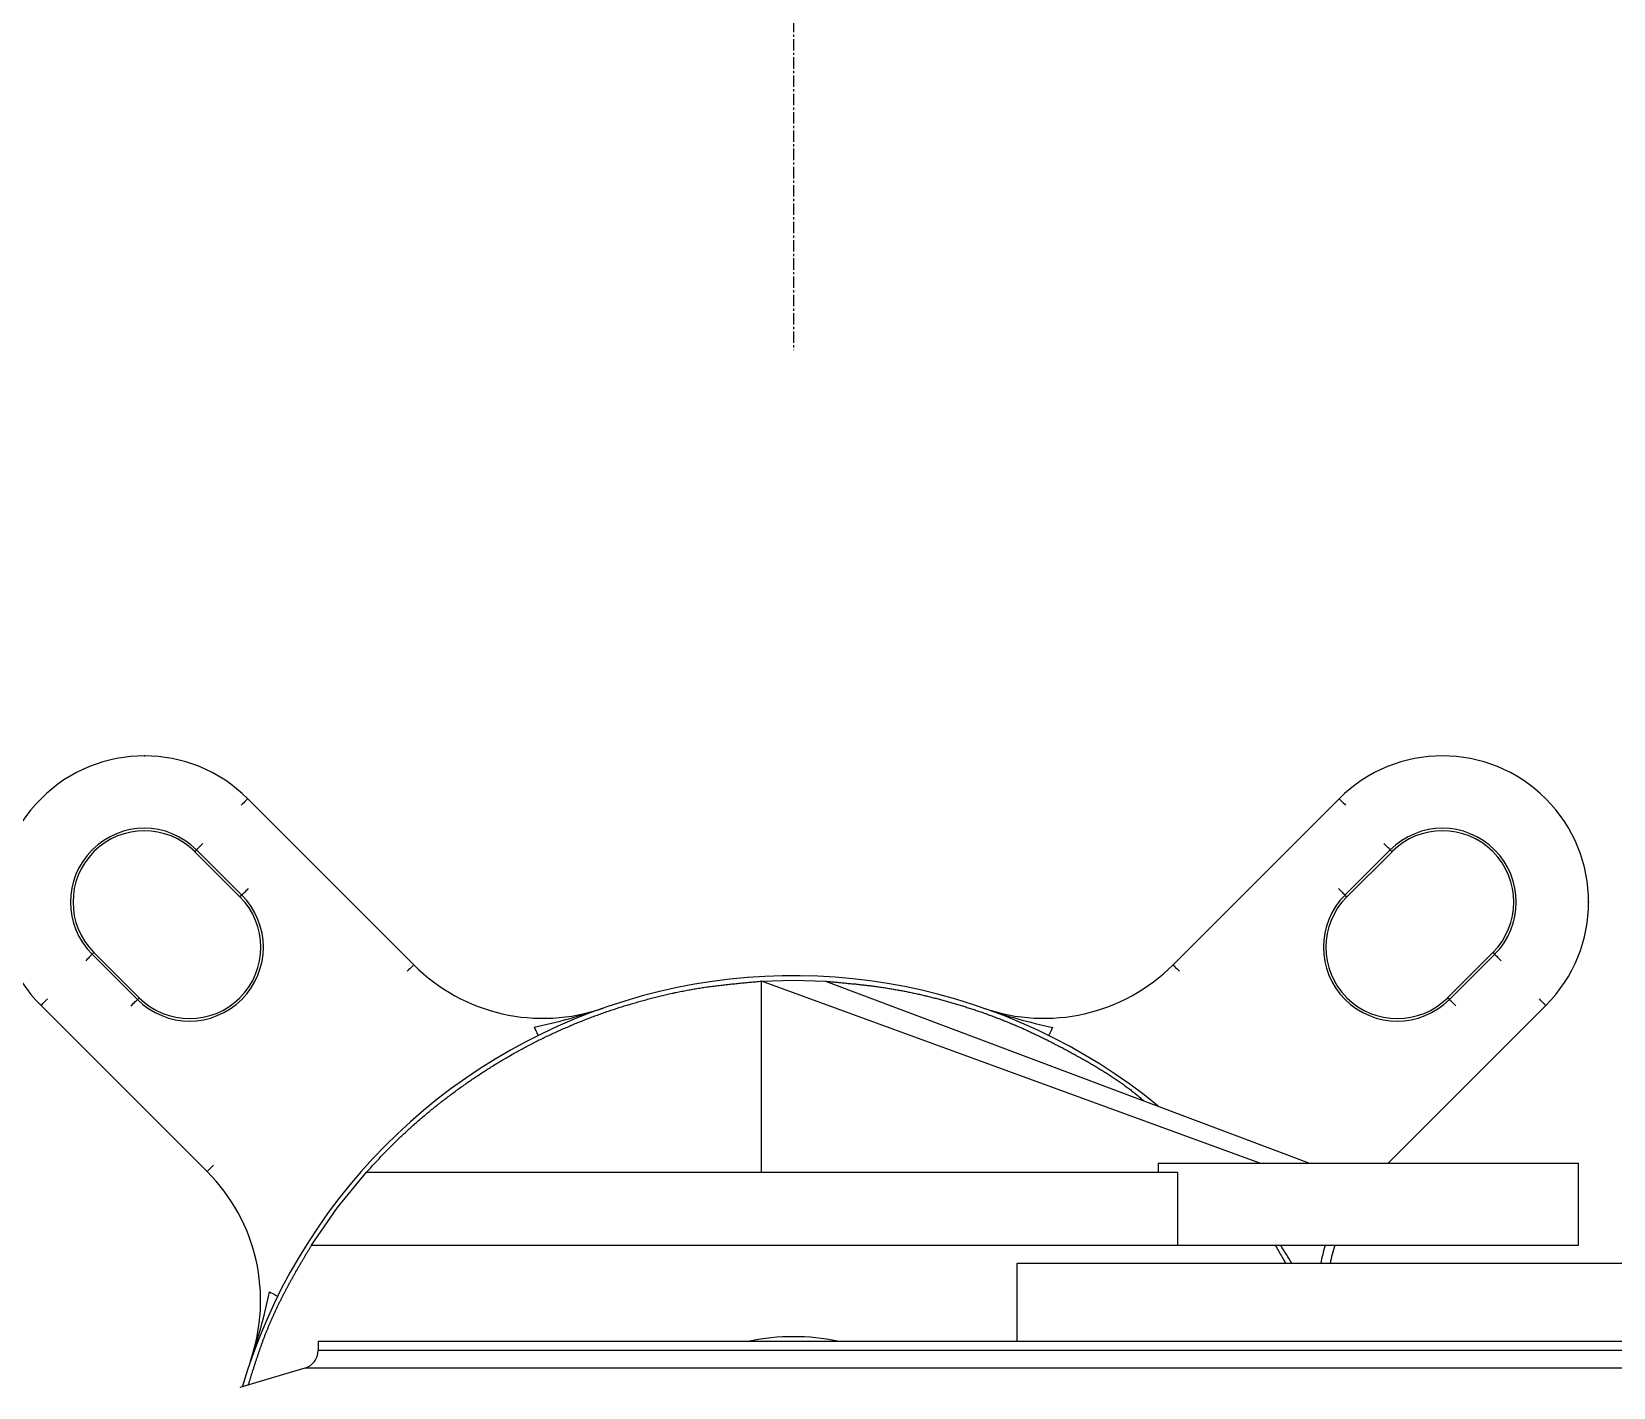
# Model space of a CAD drawing. Extents: x 10 to 761, y 10 to 873.
# Drawn here: x 147.6 to 320.8, y 168.1 to 316.5 of the extents above; entities that cross this region are included whole.
import ezdxf

# ---------------------------------------------------------------- set-up
doc = ezdxf.new("R2010")
doc.units = 0
doc.header["$PDSIZE"] = -1
doc.linetypes.add('CENTER', pattern=[2, 1.25, -0.25, 0.25, -0.25])
doc.layers.get('0').update_dxf_attribs({"linetype": 'CONTINUOUS'})
doc.layers.add('CENTER', color=1, linetype='CENTER')

msp = doc.modelspace()

# ---------------------------------------------------------------- linework, layer by layer
at = {"color": 7, "linetype": 'CONTINUOUS'}
for p, q in [((171.27, 232.53), (189.45, 214.35)), ((272.58, 214.35), (290.77, 232.53)), ((165.67, 226.93), (165.47, 226.73)), ((170.62, 221.98), (165.67, 226.93)), ((296.36, 226.93), (291.41, 221.98)), ((296.36, 226.93), (296.56, 226.73)), ((165.47, 226.73), (170.42, 221.78)), ((291.61, 221.78), (296.56, 226.73)), ((170.62, 221.98), (170.42, 221.78)), ((291.41, 221.98), (291.61, 221.78)), ((154.24, 215.5), (154.43, 215.7)), ((154.24, 215.5), (159.19, 210.55)), ((159.38, 210.75), (154.43, 215.7)), ((307.6, 215.7), (302.65, 210.75)), ((302.85, 210.55), (307.8, 215.5)), ((307.8, 215.5), (307.6, 215.7)), ((282.1, 192.65), (227.52, 212.55)), ((227.52, 191.65), (227.52, 212.55)), ((234.52, 212.55), (287.53, 192.65)), ((166.82, 191.72), (148.64, 209.9)), ((159.19, 210.55), (159.38, 210.75)), ((313.39, 209.9), (296.14, 192.65)), ((302.85, 210.55), (302.65, 210.75)), ((270.97, 192.65), (270.97, 191.65)), ((270.97, 192.65), (316.97, 192.65)), ((316.97, 183.65), (316.97, 192.65)), ((184.28, 191.65), (273.12, 191.65)), ((273.12, 183.65), (273.12, 191.65)), ((178.25, 183.65), (273.12, 183.65)), ((273.12, 183.65), (316.97, 183.65)), ((255.47, 181.65), (255.47, 173.15)), ((332.47, 181.65), (255.47, 181.65)), ((178.97, 173.15), (178.97, 172.13)), ((178.97, 173.15), (408.97, 173.15)), ((293.97, 172.13), (178.97, 172.13)), ((408.97, 172.13), (293.97, 172.13)), ((177.54, 170.21), (170.39, 168.07)), ((293.97, 170.21), (177.54, 170.21)), ((410.39, 170.21), (293.97, 170.21))]:
    msp.add_line(p, q, dxfattribs=at)
at = {"color": 7, "linetype": 'CONTINUOUS', "flags": 128}
for points in [[(171.27, 232.53), (171.25, 232.52), (171.21, 232.47), (171.15, 232.41), (171.06, 232.32), (170.95, 232.21), (170.83, 232.09), (170.7, 231.96), (170.56, 231.82)], [(290.77, 232.53), (290.78, 232.52), (290.82, 232.47), (290.89, 232.41), (290.97, 232.32), (291.08, 232.21), (291.2, 232.09), (291.34, 231.96), (291.47, 231.82)], [(165.67, 226.93), (165.69, 226.95), (165.73, 227), (165.8, 227.06), (165.89, 227.15), (166, 227.26), (166.11, 227.38), (166.24, 227.5), (166.37, 227.64)], [(296.36, 226.93), (296.34, 226.95), (296.3, 227), (296.23, 227.06), (296.14, 227.15), (296.04, 227.26), (295.92, 227.38), (295.79, 227.5), (295.66, 227.64)], [(171.32, 222.69), (171.19, 222.56), (171.06, 222.43), (170.95, 222.31), (170.84, 222.2), (170.75, 222.12), (170.68, 222.05), (170.64, 222), (170.62, 221.98)], [(290.71, 222.69), (290.84, 222.56), (290.97, 222.43), (291.09, 222.31), (291.19, 222.2), (291.28, 222.12), (291.35, 222.05), (291.39, 222), (291.41, 221.98)], [(154.24, 215.5), (154.21, 215.48), (154.17, 215.43), (154.1, 215.36), (154.01, 215.28), (153.91, 215.17), (153.79, 215.05), (153.66, 214.92), (153.53, 214.79)], [(307.8, 215.5), (307.82, 215.48), (307.86, 215.43), (307.93, 215.36), (308.02, 215.28), (308.12, 215.17), (308.24, 215.05), (308.37, 214.92), (308.5, 214.79)], [(189.45, 214.35), (189.43, 214.33), (189.39, 214.29), (189.33, 214.23), (189.24, 214.14), (189.13, 214.03), (189.01, 213.91), (188.88, 213.78), (188.74, 213.64)], [(272.58, 214.35), (272.6, 214.33), (272.64, 214.29), (272.7, 214.23), (272.79, 214.14), (272.9, 214.03), (273.02, 213.91), (273.15, 213.78), (273.29, 213.64)], [(227.52, 212.55), (231.02, 212.65), (234.52, 212.55)], [(148.64, 209.9), (148.65, 209.91), (148.69, 209.96), (148.76, 210.02), (148.85, 210.11), (148.95, 210.22), (149.07, 210.34), (149.21, 210.47), (149.35, 210.61)], [(158.48, 209.84), (158.61, 209.98), (158.74, 210.1), (158.86, 210.22), (158.96, 210.33), (159.05, 210.42), (159.12, 210.48), (159.16, 210.53), (159.19, 210.55)], [(303.55, 209.84), (303.42, 209.98), (303.29, 210.1), (303.17, 210.22), (303.07, 210.33), (302.98, 210.42), (302.91, 210.48), (302.87, 210.53), (302.85, 210.55)], [(313.39, 209.9), (313.38, 209.91), (313.34, 209.96), (313.28, 210.02), (313.19, 210.11), (313.08, 210.22), (312.96, 210.34), (312.83, 210.47), (312.69, 210.61)], [(202.63, 207.51), (202.72, 207.34), (202.8, 207.17), (202.88, 207.01), (202.94, 206.88), (203, 206.77), (203.04, 206.68), (203.06, 206.63), (203.07, 206.61)], [(259.4, 207.51), (259.32, 207.34), (259.23, 207.17), (259.16, 207.01), (259.09, 206.88), (259.04, 206.77), (258.99, 206.68), (258.97, 206.63), (258.96, 206.61)], [(166.82, 191.72), (166.83, 191.73), (166.87, 191.77), (166.94, 191.84), (167.03, 191.93), (167.13, 192.03), (167.26, 192.16), (167.39, 192.29), (167.53, 192.43)], [(178.25, 183.65), (181.11, 187.77), (184.28, 191.65)], [(173.66, 178.54), (173.83, 178.45), (174, 178.37), (174.15, 178.29), (174.29, 178.22), (174.4, 178.17), (174.48, 178.13), (174.54, 178.1), (174.55, 178.09)]]:
    msp.add_lwpolyline(points, dxfattribs=at)
at = {"color": 7, "linetype": 'CONTINUOUS'}
for points in [[(184.28, 191.65, 0), (184.39, 191.76, 0), (184.49, 191.88, 0), (184.6, 191.99, 0), (184.7, 192.1, 0), (184.81, 192.22, 0), (184.91, 192.33, 0), (185.02, 192.44, 0), (185.12, 192.56, 0), (185.23, 192.67, 0), (185.33, 192.78, 0), (185.44, 192.9, 0), (185.54, 193.01, 0), (185.65, 193.12, 0), (185.75, 193.24, 0), (185.86, 193.35, 0), (185.97, 193.46, 0), (186.07, 193.57, 0), (186.18, 193.68, 0), (186.29, 193.79, 0), (186.39, 193.91, 0), (186.5, 194.02, 0), (186.61, 194.13, 0), (186.72, 194.24, 0), (186.82, 194.35, 0), (186.93, 194.46, 0), (187.04, 194.57, 0), (187.15, 194.68, 0), (187.26, 194.78, 0), (187.37, 194.89, 0), (187.48, 195, 0), (187.59, 195.11, 0), (187.7, 195.22, 0), (187.81, 195.32, 0), (187.93, 195.43, 0), (188.04, 195.54, 0), (188.15, 195.64, 0), (188.26, 195.75, 0), (188.37, 195.85, 0), (188.49, 195.96, 0), (188.6, 196.07, 0), (188.71, 196.17, 0), (188.83, 196.28, 0), (188.94, 196.38, 0), (189.06, 196.48, 0), (189.17, 196.59, 0), (189.29, 196.69, 0), (189.4, 196.79, 0), (189.52, 196.9, 0), (189.63, 197, 0), (189.75, 197.1, 0), (189.87, 197.2, 0), (189.98, 197.3, 0), (190.1, 197.41, 0), (190.22, 197.51, 0), (190.33, 197.61, 0), (190.45, 197.71, 0), (190.57, 197.81, 0), (190.69, 197.91, 0), (190.81, 198, 0), (190.92, 198.1, 0), (191.04, 198.2, 0), (191.16, 198.3, 0), (191.28, 198.4, 0), (191.4, 198.5, 0), (191.52, 198.59, 0), (191.64, 198.69, 0), (191.76, 198.79, 0), (191.88, 198.89, 0), (192, 198.98, 0), (192.12, 199.08, 0), (192.25, 199.17, 0), (192.37, 199.27, 0), (192.49, 199.37, 0), (192.61, 199.46, 0), (192.73, 199.55, 0), (192.86, 199.65, 0), (192.98, 199.74, 0), (193.1, 199.84, 0), (193.22, 199.93, 0), (193.35, 200.02, 0), (193.47, 200.12, 0), (193.6, 200.21, 0), (193.72, 200.3, 0), (193.84, 200.39, 0), (193.97, 200.48, 0), (194.09, 200.58, 0), (194.22, 200.67, 0), (194.34, 200.76, 0), (194.47, 200.85, 0), (194.59, 200.94, 0), (194.72, 201.03, 0), (194.84, 201.12, 0), (194.97, 201.21, 0), (195.1, 201.3, 0), (195.22, 201.38, 0), (195.35, 201.47, 0), (195.48, 201.56, 0), (195.61, 201.65, 0), (195.73, 201.74, 0), (195.86, 201.82, 0), (195.99, 201.91, 0), (196.12, 202, 0), (196.25, 202.08, 0), (196.37, 202.17, 0), (196.5, 202.25, 0), (196.63, 202.34, 0), (196.76, 202.42, 0), (196.89, 202.51, 0), (197.02, 202.59, 0), (197.15, 202.68, 0), (197.28, 202.76, 0), (197.41, 202.84, 0), (197.54, 202.93, 0), (197.67, 203.01, 0), (197.8, 203.09, 0), (197.93, 203.17, 0), (198.06, 203.25, 0), (198.19, 203.34, 0), (198.32, 203.42, 0), (198.46, 203.5, 0), (198.59, 203.58, 0), (198.72, 203.66, 0), (198.85, 203.74, 0), (198.99, 203.82, 0), (199.12, 203.9, 0), (199.25, 203.98, 0), (199.38, 204.05, 0), (199.52, 204.13, 0), (199.65, 204.21, 0), (199.78, 204.29, 0), (199.92, 204.37, 0), (200.05, 204.44, 0), (200.19, 204.52, 0), (200.32, 204.59, 0), (200.46, 204.67, 0), (200.59, 204.75, 0), (200.73, 204.82, 0), (200.86, 204.9, 0), (201, 204.97, 0), (201.13, 205.04, 0), (201.27, 205.12, 0), (201.4, 205.19, 0), (201.54, 205.26, 0), (201.68, 205.34, 0), (201.81, 205.41, 0), (201.95, 205.48, 0), (202.09, 205.55, 0), (202.22, 205.62, 0), (202.36, 205.7, 0), (202.5, 205.77, 0), (202.64, 205.84, 0), (202.77, 205.91, 0), (202.91, 205.98, 0), (203.05, 206.05, 0), (203.19, 206.12, 0), (203.33, 206.18, 0), (203.47, 206.25, 0), (203.6, 206.32, 0), (203.74, 206.39, 0), (203.88, 206.46, 0), (204.02, 206.52, 0), (204.16, 206.59, 0), (204.3, 206.65, 0), (204.44, 206.72, 0), (204.58, 206.79, 0), (204.72, 206.85, 0), (204.86, 206.92, 0), (205, 206.98, 0), (205.14, 207.04, 0), (205.28, 207.11, 0), (205.42, 207.17, 0), (205.56, 207.24, 0), (205.71, 207.3, 0), (205.85, 207.36, 0), (205.99, 207.42, 0), (206.13, 207.48, 0), (206.27, 207.54, 0), (206.41, 207.6, 0), (206.56, 207.67, 0), (206.7, 207.73, 0), (206.84, 207.79, 0), (206.98, 207.84, 0), (207.13, 207.91, 0), (207.27, 207.96, 0), (207.41, 208.02, 0), (207.56, 208.08, 0), (207.7, 208.14, 0), (207.84, 208.19, 0), (207.99, 208.25, 0), (208.13, 208.31, 0), (208.27, 208.37, 0), (208.42, 208.42, 0), (208.56, 208.48, 0), (208.71, 208.53, 0), (208.85, 208.59, 0), (209, 208.64, 0), (209.14, 208.69, 0), (209.28, 208.75, 0), (209.43, 208.8, 0), (209.57, 208.85, 0), (209.72, 208.91, 0), (209.87, 208.96, 0), (210.01, 209.01, 0), (210.16, 209.06, 0), (210.3, 209.12, 0), (210.45, 209.17, 0), (210.59, 209.22, 0), (210.74, 209.27, 0), (210.88, 209.32, 0), (211.03, 209.37, 0), (211.18, 209.42, 0), (211.32, 209.47, 0), (211.47, 209.51, 0), (211.62, 209.56, 0), (211.76, 209.61, 0), (211.91, 209.66, 0), (212.06, 209.7, 0), (212.21, 209.75, 0), (212.35, 209.8, 0), (212.5, 209.84, 0), (212.65, 209.89, 0), (212.8, 209.93, 0), (212.94, 209.98, 0), (213.09, 210.02, 0), (213.24, 210.07, 0), (213.39, 210.11, 0), (213.54, 210.16, 0), (213.69, 210.2, 0), (213.83, 210.24, 0), (213.98, 210.28, 0), (214.13, 210.33, 0), (214.28, 210.37, 0), (214.43, 210.41, 0), (214.58, 210.45, 0), (214.73, 210.49, 0), (214.88, 210.53, 0), (215.03, 210.57, 0), (215.18, 210.61, 0), (215.32, 210.65, 0), (215.47, 210.69, 0), (215.62, 210.73, 0), (215.77, 210.77, 0), (215.92, 210.81, 0), (216.07, 210.84, 0), (216.22, 210.88, 0), (216.37, 210.92, 0), (216.52, 210.96, 0), (216.67, 210.99, 0), (216.82, 211.03, 0), (216.97, 211.06, 0), (217.12, 211.1, 0), (217.28, 211.13, 0), (217.43, 211.16, 0), (217.58, 211.2, 0), (217.73, 211.23, 0), (217.88, 211.26, 0), (218.03, 211.3, 0), (218.18, 211.33, 0), (218.33, 211.36, 0), (218.48, 211.39, 0), (218.63, 211.42, 0), (218.79, 211.45, 0), (218.94, 211.48, 0), (219.09, 211.51, 0), (219.24, 211.54, 0), (219.39, 211.57, 0), (219.55, 211.6, 0), (219.7, 211.62, 0), (219.85, 211.65, 0), (220, 211.68, 0), (220.15, 211.7, 0), (220.31, 211.73, 0), (220.46, 211.75, 0), (220.61, 211.78, 0), (220.76, 211.8, 0), (220.92, 211.83, 0), (221.07, 211.85, 0), (221.22, 211.87, 0), (221.37, 211.89, 0), (221.53, 211.92, 0), (221.68, 211.94, 0), (221.83, 211.96, 0), (221.99, 211.98, 0), (222.14, 212, 0), (222.29, 212.02, 0), (222.44, 212.04, 0), (222.6, 212.06, 0), (222.75, 212.08, 0), (222.9, 212.09, 0), (223.06, 212.11, 0), (223.21, 212.13, 0), (223.36, 212.15, 0), (223.52, 212.17, 0), (223.67, 212.18, 0), (223.82, 212.2, 0), (223.98, 212.22, 0), (224.13, 212.23, 0), (224.28, 212.25, 0), (224.44, 212.26, 0), (224.59, 212.28, 0), (224.75, 212.3, 0), (224.9, 212.31, 0), (225.05, 212.33, 0), (225.21, 212.34, 0), (225.36, 212.36, 0), (225.51, 212.37, 0), (225.67, 212.39, 0), (225.82, 212.4, 0), (225.98, 212.41, 0), (226.13, 212.43, 0), (226.28, 212.44, 0), (226.44, 212.46, 0), (226.59, 212.47, 0), (226.75, 212.48, 0), (226.9, 212.5, 0), (227.05, 212.51, 0), (227.21, 212.53, 0), (227.36, 212.54, 0), (227.52, 212.55, 0)], [(234.52, 212.55, 0), (234.65, 212.54, 0), (234.78, 212.53, 0), (234.91, 212.52, 0), (235.04, 212.51, 0), (235.17, 212.49, 0), (235.3, 212.48, 0), (235.44, 212.47, 0), (235.57, 212.46, 0), (235.7, 212.45, 0), (235.83, 212.44, 0), (235.96, 212.42, 0), (236.09, 212.41, 0), (236.22, 212.4, 0), (236.35, 212.39, 0), (236.49, 212.37, 0), (236.62, 212.36, 0), (236.75, 212.35, 0), (236.88, 212.34, 0), (237.01, 212.32, 0), (237.14, 212.31, 0), (237.27, 212.3, 0), (237.4, 212.28, 0), (237.53, 212.27, 0), (237.66, 212.26, 0), (237.8, 212.25, 0), (237.93, 212.23, 0), (238.06, 212.22, 0), (238.19, 212.2, 0), (238.32, 212.19, 0), (238.45, 212.17, 0), (238.58, 212.16, 0), (238.71, 212.15, 0), (238.84, 212.13, 0), (238.97, 212.11, 0), (239.1, 212.1, 0), (239.24, 212.08, 0), (239.37, 212.07, 0), (239.5, 212.05, 0), (239.63, 212.03, 0), (239.76, 212.02, 0), (239.89, 212, 0), (240.02, 211.98, 0), (240.15, 211.97, 0), (240.28, 211.95, 0), (240.41, 211.93, 0), (240.54, 211.91, 0), (240.67, 211.89, 0), (240.8, 211.87, 0), (240.93, 211.85, 0), (241.06, 211.83, 0), (241.19, 211.81, 0), (241.32, 211.79, 0), (241.45, 211.77, 0), (241.58, 211.75, 0), (241.71, 211.73, 0), (241.84, 211.71, 0), (241.97, 211.69, 0), (242.1, 211.66, 0), (242.23, 211.64, 0), (242.36, 211.62, 0), (242.49, 211.59, 0), (242.62, 211.57, 0), (242.75, 211.55, 0), (242.88, 211.52, 0), (243, 211.5, 0), (243.13, 211.47, 0), (243.26, 211.45, 0), (243.39, 211.42, 0), (243.52, 211.4, 0), (243.65, 211.37, 0), (243.78, 211.34, 0), (243.91, 211.32, 0), (244.04, 211.29, 0), (244.17, 211.26, 0), (244.29, 211.23, 0), (244.42, 211.21, 0), (244.55, 211.18, 0), (244.68, 211.15, 0), (244.81, 211.12, 0), (244.94, 211.09, 0), (245.07, 211.06, 0), (245.19, 211.03, 0), (245.32, 211, 0), (245.45, 210.97, 0), (245.58, 210.94, 0), (245.71, 210.91, 0), (245.84, 210.88, 0), (245.96, 210.84, 0), (246.09, 210.81, 0), (246.22, 210.78, 0), (246.35, 210.75, 0), (246.47, 210.71, 0), (246.6, 210.68, 0), (246.73, 210.65, 0), (246.86, 210.61, 0), (246.98, 210.58, 0), (247.11, 210.55, 0), (247.24, 210.51, 0), (247.37, 210.48, 0), (247.49, 210.44, 0), (247.62, 210.41, 0), (247.75, 210.37, 0), (247.87, 210.34, 0), (248, 210.3, 0), (248.13, 210.26, 0), (248.25, 210.23, 0), (248.38, 210.19, 0), (248.51, 210.15, 0), (248.63, 210.12, 0), (248.76, 210.08, 0), (248.89, 210.04, 0), (249.01, 210, 0), (249.14, 209.97, 0), (249.26, 209.93, 0), (249.39, 209.89, 0), (249.52, 209.85, 0), (249.64, 209.81, 0), (249.77, 209.77, 0), (249.89, 209.73, 0), (250.02, 209.69, 0), (250.15, 209.65, 0), (250.27, 209.61, 0), (250.4, 209.57, 0), (250.52, 209.53, 0), (250.65, 209.49, 0), (250.77, 209.45, 0), (250.9, 209.41, 0), (251.02, 209.36, 0), (251.15, 209.32, 0), (251.27, 209.28, 0), (251.4, 209.24, 0), (251.52, 209.19, 0), (251.65, 209.15, 0), (251.77, 209.11, 0), (251.89, 209.06, 0), (252.02, 209.02, 0), (252.14, 208.97, 0), (252.27, 208.93, 0), (252.39, 208.88, 0), (252.51, 208.84, 0), (252.64, 208.79, 0), (252.76, 208.75, 0), (252.88, 208.7, 0), (253.01, 208.66, 0), (253.13, 208.61, 0), (253.25, 208.56, 0), (253.38, 208.52, 0), (253.5, 208.47, 0), (253.62, 208.42, 0), (253.75, 208.37, 0), (253.87, 208.33, 0), (253.99, 208.28, 0), (254.11, 208.23, 0), (254.23, 208.18, 0), (254.36, 208.13, 0), (254.48, 208.08, 0), (254.6, 208.03, 0), (254.72, 207.98, 0), (254.84, 207.93, 0), (254.97, 207.88, 0), (255.09, 207.83, 0), (255.21, 207.78, 0), (255.33, 207.73, 0), (255.45, 207.68, 0), (255.57, 207.62, 0), (255.69, 207.57, 0), (255.81, 207.52, 0), (255.93, 207.47, 0), (256.05, 207.41, 0), (256.17, 207.36, 0), (256.29, 207.31, 0), (256.41, 207.25, 0), (256.53, 207.2, 0), (256.65, 207.14, 0), (256.77, 207.09, 0), (256.89, 207.03, 0), (257.01, 206.98, 0), (257.13, 206.92, 0), (257.25, 206.87, 0), (257.37, 206.81, 0), (257.49, 206.75, 0), (257.61, 206.7, 0), (257.72, 206.64, 0), (257.84, 206.58, 0), (257.96, 206.53, 0), (258.08, 206.47, 0), (258.2, 206.41, 0), (258.32, 206.35, 0), (258.43, 206.29, 0), (258.55, 206.24, 0), (258.67, 206.18, 0), (258.79, 206.12, 0), (258.9, 206.06, 0), (259.02, 206, 0), (259.14, 205.94, 0), (259.26, 205.88, 0), (259.38, 205.82, 0), (259.49, 205.76, 0), (259.61, 205.7, 0), (259.73, 205.64, 0), (259.84, 205.58, 0), (259.96, 205.52, 0), (260.08, 205.46, 0), (260.19, 205.4, 0), (260.31, 205.34, 0), (260.43, 205.28, 0), (260.55, 205.21, 0), (260.66, 205.15, 0), (260.78, 205.09, 0), (260.89, 205.03, 0), (261.01, 204.97, 0), (261.13, 204.9, 0), (261.24, 204.84, 0), (261.36, 204.78, 0), (261.47, 204.71, 0), (261.59, 204.65, 0), (261.71, 204.59, 0), (261.82, 204.52, 0), (261.94, 204.46, 0), (262.05, 204.4, 0), (262.17, 204.33, 0), (262.28, 204.27, 0), (262.4, 204.2, 0), (262.51, 204.14, 0), (262.63, 204.07, 0), (262.75, 204.01, 0), (262.86, 203.94, 0), (262.98, 203.88, 0), (263.09, 203.81, 0), (263.2, 203.75, 0), (263.32, 203.68, 0), (263.43, 203.62, 0), (263.55, 203.55, 0), (263.66, 203.48, 0), (263.78, 203.42, 0), (263.89, 203.35, 0), (264, 203.28, 0), (264.12, 203.22, 0), (264.23, 203.15, 0), (264.35, 203.08, 0), (264.46, 203.01, 0), (264.57, 202.94, 0), (264.68, 202.87, 0), (264.8, 202.81, 0), (264.91, 202.74, 0), (265.02, 202.67, 0), (265.13, 202.6, 0), (265.25, 202.53, 0), (265.36, 202.46, 0), (265.47, 202.38, 0), (265.58, 202.31, 0), (265.69, 202.24, 0), (265.8, 202.17, 0), (265.91, 202.1, 0), (266.02, 202.02, 0), (266.13, 201.95, 0), (266.24, 201.88, 0), (266.35, 201.8, 0), (266.46, 201.73, 0), (266.57, 201.66, 0), (266.68, 201.58, 0), (266.78, 201.5, 0), (266.89, 201.43, 0), (267, 201.35, 0), (267.11, 201.28, 0), (267.21, 201.2, 0), (267.32, 201.12, 0), (267.43, 201.04, 0), (267.53, 200.97, 0), (267.64, 200.89, 0), (267.74, 200.81, 0), (267.85, 200.73, 0), (267.95, 200.65, 0), (268.05, 200.57, 0), (268.16, 200.49, 0), (268.26, 200.4, 0), (268.36, 200.32, 0), (268.46, 200.24, 0), (268.57, 200.16, 0), (268.67, 200.07, 0), (268.77, 199.99, 0), (268.87, 199.9, 0), (268.97, 199.82, 0), (269.07, 199.73, 0), (269.17, 199.64, 0), (269.27, 199.56, 0), (269.37, 199.47, 0)], [(171.33, 168.35, 0), (171.36, 168.43, 0), (171.38, 168.52, 0), (171.41, 168.6, 0), (171.44, 168.69, 0), (171.46, 168.77, 0), (171.49, 168.85, 0), (171.52, 168.94, 0), (171.54, 169.02, 0), (171.57, 169.11, 0), (171.6, 169.19, 0), (171.62, 169.28, 0), (171.65, 169.36, 0), (171.68, 169.44, 0), (171.7, 169.53, 0), (171.73, 169.61, 0), (171.75, 169.7, 0), (171.78, 169.78, 0), (171.81, 169.86, 0), (171.84, 169.95, 0), (171.86, 170.03, 0), (171.89, 170.12, 0), (171.92, 170.2, 0), (171.94, 170.28, 0), (171.97, 170.37, 0), (172, 170.45, 0), (172.02, 170.54, 0), (172.05, 170.62, 0), (172.08, 170.71, 0), (172.11, 170.79, 0), (172.13, 170.87, 0), (172.16, 170.96, 0), (172.19, 171.04, 0), (172.22, 171.12, 0), (172.24, 171.21, 0), (172.27, 171.29, 0), (172.3, 171.38, 0), (172.33, 171.46, 0), (172.36, 171.54, 0), (172.38, 171.63, 0), (172.41, 171.71, 0), (172.44, 171.79, 0), (172.47, 171.88, 0), (172.5, 171.96, 0), (172.53, 172.04, 0), (172.56, 172.13, 0), (172.59, 172.21, 0), (172.62, 172.29, 0), (172.64, 172.38, 0), (172.67, 172.46, 0), (172.7, 172.54, 0), (172.73, 172.62, 0), (172.76, 172.71, 0), (172.79, 172.79, 0), (172.82, 172.87, 0), (172.85, 172.96, 0), (172.88, 173.04, 0), (172.91, 173.12, 0), (172.94, 173.21, 0), (172.97, 173.29, 0), (173, 173.37, 0), (173.04, 173.45, 0), (173.07, 173.54, 0), (173.1, 173.62, 0), (173.13, 173.7, 0), (173.16, 173.78, 0), (173.19, 173.87, 0), (173.23, 173.95, 0), (173.26, 174.03, 0), (173.29, 174.11, 0), (173.32, 174.19, 0), (173.36, 174.28, 0), (173.39, 174.36, 0), (173.42, 174.44, 0), (173.46, 174.52, 0), (173.49, 174.6, 0), (173.52, 174.68, 0), (173.56, 174.76, 0), (173.59, 174.85, 0), (173.62, 174.93, 0), (173.66, 175.01, 0), (173.69, 175.09, 0), (173.73, 175.17, 0), (173.76, 175.25, 0), (173.8, 175.33, 0), (173.83, 175.41, 0), (173.87, 175.5, 0), (173.9, 175.58, 0), (173.94, 175.66, 0), (173.97, 175.74, 0), (174.01, 175.82, 0), (174.05, 175.9, 0), (174.08, 175.98, 0), (174.12, 176.06, 0), (174.16, 176.14, 0), (174.19, 176.22, 0), (174.23, 176.3, 0), (174.27, 176.38, 0), (174.3, 176.46, 0), (174.34, 176.54, 0), (174.38, 176.62, 0), (174.42, 176.7, 0), (174.45, 176.78, 0), (174.49, 176.86, 0), (174.53, 176.94, 0), (174.57, 177.02, 0), (174.61, 177.1, 0), (174.65, 177.18, 0), (174.68, 177.26, 0), (174.72, 177.34, 0), (174.76, 177.42, 0), (174.8, 177.5, 0), (174.84, 177.57, 0), (174.88, 177.65, 0), (174.92, 177.73, 0), (174.96, 177.81, 0), (175, 177.89, 0), (175.04, 177.97, 0), (175.08, 178.05, 0), (175.12, 178.13, 0), (175.16, 178.21, 0), (175.2, 178.28, 0), (175.24, 178.36, 0), (175.28, 178.44, 0), (175.32, 178.52, 0), (175.36, 178.6, 0), (175.4, 178.68, 0), (175.44, 178.75, 0), (175.48, 178.83, 0), (175.53, 178.91, 0), (175.57, 178.99, 0), (175.61, 179.06, 0), (175.65, 179.14, 0), (175.69, 179.22, 0), (175.73, 179.3, 0), (175.78, 179.38, 0), (175.82, 179.45, 0), (175.86, 179.53, 0), (175.9, 179.61, 0), (175.95, 179.69, 0), (175.99, 179.76, 0), (176.03, 179.84, 0), (176.07, 179.92, 0), (176.12, 179.99, 0), (176.16, 180.07, 0), (176.2, 180.15, 0), (176.25, 180.22, 0), (176.29, 180.3, 0), (176.33, 180.38, 0), (176.38, 180.46, 0), (176.42, 180.53, 0), (176.46, 180.61, 0), (176.51, 180.69, 0), (176.55, 180.76, 0), (176.59, 180.84, 0), (176.64, 180.91, 0), (176.68, 180.99, 0), (176.73, 181.07, 0), (176.77, 181.14, 0), (176.81, 181.22, 0), (176.86, 181.3, 0), (176.9, 181.37, 0), (176.95, 181.45, 0), (176.99, 181.53, 0), (177.04, 181.6, 0), (177.08, 181.68, 0), (177.13, 181.75, 0), (177.17, 181.83, 0), (177.22, 181.91, 0), (177.26, 181.98, 0), (177.31, 182.06, 0), (177.35, 182.13, 0), (177.4, 182.21, 0), (177.44, 182.29, 0), (177.49, 182.36, 0), (177.53, 182.44, 0), (177.57, 182.51, 0), (177.62, 182.59, 0), (177.66, 182.67, 0), (177.71, 182.74, 0), (177.75, 182.82, 0), (177.8, 182.89, 0), (177.85, 182.97, 0), (177.89, 183.04, 0), (177.94, 183.12, 0), (177.98, 183.2, 0), (178.03, 183.27, 0), (178.07, 183.35, 0), (178.12, 183.42, 0), (178.16, 183.5, 0), (178.21, 183.57, 0), (178.25, 183.65, 0)], [(283.78, 183.65, 0), (283.8, 183.62, 0), (283.82, 183.59, 0), (283.83, 183.56, 0), (283.85, 183.52, 0), (283.87, 183.49, 0), (283.89, 183.46, 0), (283.91, 183.43, 0), (283.93, 183.4, 0), (283.94, 183.37, 0), (283.96, 183.33, 0), (283.98, 183.3, 0), (284, 183.27, 0), (284.02, 183.24, 0), (284.04, 183.21, 0), (284.05, 183.17, 0), (284.07, 183.14, 0), (284.09, 183.11, 0), (284.11, 183.08, 0), (284.13, 183.05, 0), (284.15, 183.02, 0), (284.16, 182.98, 0), (284.18, 182.95, 0), (284.2, 182.92, 0), (284.22, 182.89, 0), (284.24, 182.86, 0), (284.25, 182.82, 0), (284.27, 182.79, 0), (284.29, 182.76, 0), (284.31, 182.73, 0), (284.33, 182.7, 0), (284.35, 182.67, 0), (284.37, 182.63, 0), (284.38, 182.6, 0), (284.4, 182.57, 0), (284.42, 182.54, 0), (284.44, 182.51, 0), (284.46, 182.48, 0), (284.48, 182.44, 0), (284.49, 182.41, 0), (284.51, 182.38, 0), (284.53, 182.35, 0), (284.55, 182.32, 0), (284.57, 182.29, 0), (284.58, 182.25, 0), (284.6, 182.22, 0), (284.62, 182.19, 0), (284.64, 182.16, 0), (284.66, 182.13, 0), (284.68, 182.09, 0), (284.69, 182.06, 0), (284.71, 182.03, 0), (284.73, 182, 0), (284.75, 181.97, 0), (284.77, 181.94, 0), (284.79, 181.91, 0), (284.8, 181.87, 0), (284.82, 181.84, 0), (284.84, 181.81, 0), (284.86, 181.78, 0), (284.88, 181.75, 0), (284.89, 181.71, 0), (284.91, 181.68, 0), (284.93, 181.65, 0)]]:
    msp.add_polyline3d(points, dxfattribs=at)
for centre, radius, start, end in [((159.95, 221.21), 16, 45, 225), ((302.08, 221.21), 16, 315, 135), ((159.95, 221.21), 8.08, 45, 225), ((159.95, 221.21), 7.81, 45, 225), ((302.08, 221.21), 8.08, 315, 135), ((302.08, 221.21), 7.81, 315, 135), ((164.9, 216.27), 8.08, 225, 45), ((164.9, 216.27), 7.81, 225, 45), ((297.13, 216.27), 8.08, 135, 315), ((297.13, 216.27), 7.81, 135, 315), ((231.02, 150.15), 63, 50.6593, 163.4084), ((203.59, 228.49), 20, 225, 289.2952), ((258.44, 228.49), 20, 250.7048, 315), ((189.74, 268.62), 62.45, 281.9079, 289.1205), ((272.29, 268.62), 62.46, 250.8799, 258.0917), ((152.68, 177.58), 20, 340.7048, 45), ((231.02, 150.15), 63, 30, 32.109), ((309.35, 177.58), 21, 163.1879, 168.814), ((309.35, 177.58), 20, 162.3203, 168.2469), ((112.65, 191.4), 62.35, 340.8734, 348.0982), ((231.02, 150.15), 23.5, 78.1597, 101.8403), ((176.97, 172.13), 2, 286.6992, 0)]:
    msp.add_arc(centre, radius, start, end, dxfattribs=at)
for p in [(159.95, 237.21), (318.08, 221.21)]:
    msp.add_point(p, dxfattribs=at)
at = {"layer": 'CENTER', "color": 1, "linetype": 'CENTER'}
msp.add_line((231.02, 643.67), (231.02, 281.61), dxfattribs=at)

doc.saveas('drawing.dxf')
